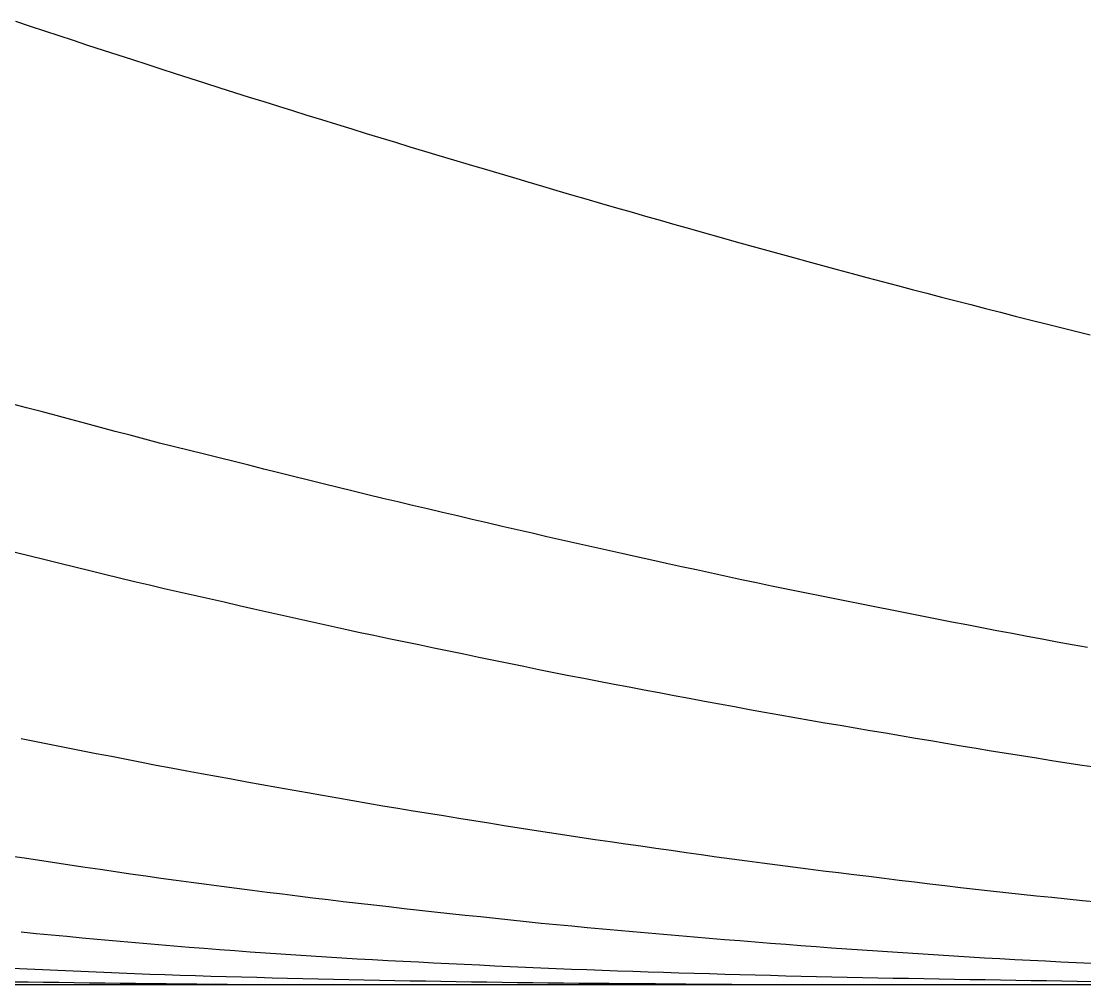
# Model space of a CAD drawing. Extents: x -4 to 218, y -16 to 16.
# Drawn here: x 51.57 to 58.51, y -15.92 to -9.63 of the extents above; entities that cross this region are included whole.
import ezdxf

# ---------------------------------------------------------------- set-up
doc = ezdxf.new("R2010")
doc.units = 0
doc.header["$MEASUREMENT"] = 0
doc.layers.add('Waterlines', color=7, linetype='Continuous')

msp = doc.modelspace()

# ---------------------------------------------------------------- linework, layer by layer
at = {"layer": 'Waterlines', "color": 135}
for points in [[(51.53348, -9.62925), (51.62794, -9.66059), (51.72182, -9.69166), (51.81552, -9.7226), (51.90914, -9.75344), (52.00362, -9.78448), (52.10528, -9.81778), (52.20146, -9.84918), (52.29588, -9.87992), (52.3892, -9.9102), (52.48146, -9.94004), (52.57586, -9.97046), (52.67119, -10.00108), (52.76595, -10.03139), (52.86573, -10.06318), (52.96133, -10.09352), (53.05738, -10.12388), (53.15331, -10.15408), (53.24831, -10.18387), (53.34113, -10.21286), (53.43439, -10.24188), (53.52935, -10.27132), (53.62838, -10.3019), (53.72818, -10.3326), (53.82124, -10.36113), (53.91668, -10.3903), (54.01195, -10.41931), (54.10709, -10.44819), (54.20221, -10.47697), (54.29667, -10.50546), (54.39102, -10.53382), (54.49302, -10.56437), (54.59114, -10.59365), (54.68684, -10.62212), (54.78186, -10.65029), (54.87688, -10.67835), (54.97132, -10.70615), (55.06629, -10.73401), (55.16079, -10.76163), (55.25565, -10.78926), (55.3561, -10.81841), (55.45464, -10.84688), (55.55029, -10.87442), (55.64532, -10.90168), (55.74069, -10.92892), (55.83472, -10.95567), (55.93148, -10.98309), (56.02834, -11.01042), (56.12373, -11.03721), (56.21989, -11.06411), (56.32226, -11.09261), (56.41869, -11.11932), (56.51447, -11.14573), (56.60944, -11.1718), (56.70445, -11.19774), (56.79963, -11.22361), (56.89582, -11.24963), (56.99274, -11.27573), (57.08857, -11.3014), (57.18931, -11.32826), (57.28875, -11.35464), (57.38548, -11.38018), (57.48112, -11.40531), (57.57635, -11.43022), (57.67128, -11.45493), (57.76697, -11.47973), (57.8638, -11.5047), (57.96084, -11.52962), (58.0568, -11.55414), (58.16007, -11.58041), (58.25885, -11.60541), (58.35501, -11.62964), (58.4508, -11.65367), (58.54579, -11.67739)], [(58.52775, -13.71849), (58.42907, -13.70052), (58.33102, -13.68251), (58.23253, -13.66428), (58.13429, -13.64593), (58.03611, -13.62745), (57.93798, -13.60885), (57.83981, -13.59009), (57.74147, -13.57118), (57.64324, -13.55218), (57.54511, -13.53309), (57.44695, -13.5139), (57.34888, -13.49465), (57.25074, -13.4753), (57.15265, -13.45588), (57.05455, -13.43639), (56.9564, -13.4168), (56.85849, -13.39718), (56.76039, -13.37744), (56.66225, -13.35758), (56.56418, -13.33759), (56.46596, -13.31736), (56.36813, -13.29677), (56.27035, -13.27561), (56.17264, -13.25435), (56.07533, -13.23324), (55.97746, -13.21201), (55.87988, -13.19078), (55.78224, -13.16948), (55.68454, -13.14808), (55.5866, -13.12653), (55.48944, -13.10505), (55.39168, -13.08332), (55.29398, -13.06148), (55.19649, -13.03954), (55.09893, -13.01744), (55.00131, -12.99517), (54.9039, -12.97281), (54.80648, -12.95033), (54.70895, -12.92772), (54.6117, -12.90508), (54.51413, -12.88228), (54.41661, -12.85942), (54.31942, -12.83657), (54.22192, -12.8136), (54.12461, -12.79064), (54.02709, -12.76768), (53.92966, -12.74469), (53.83286, -12.72116), (53.73579, -12.69726), (53.63902, -12.67333), (53.54192, -12.64927), (53.44493, -12.62522), (53.34762, -12.60106), (53.25071, -12.57699), (53.15348, -12.55283), (53.05669, -12.52877), (52.95959, -12.50463), (52.86242, -12.48046), (52.76551, -12.45635), (52.66817, -12.43213), (52.571, -12.40795), (52.47366, -12.38373), (52.37737, -12.35851), (52.28071, -12.33271), (52.18444, -12.30703), (52.08776, -12.28123), (51.99113, -12.25546), (51.89462, -12.22972), (51.79762, -12.20385), (51.70133, -12.17817), (51.60452, -12.15236), (51.50789, -12.1266)], [(58.59203, -14.50277), (58.49329, -14.48785), (58.39437, -14.4727), (58.29547, -14.45736), (58.19669, -14.44185), (58.09789, -14.42616), (57.99904, -14.41026), (57.90057, -14.39426), (57.8019, -14.37804), (57.70317, -14.36166), (57.60443, -14.34514), (57.50567, -14.3285), (57.40728, -14.31184), (57.30844, -14.29503), (57.20993, -14.27824), (57.11143, -14.26146), (57.01282, -14.24474), (56.91413, -14.22817), (56.81523, -14.21164), (56.71684, -14.19495), (56.61834, -14.17781), (56.51986, -14.16029), (56.42151, -14.14249), (56.32343, -14.12453), (56.22491, -14.10637), (56.12664, -14.08815), (56.02827, -14.06983), (55.9301, -14.05149), (55.83173, -14.03306), (55.73359, -14.01462), (55.63526, -13.9961), (55.53694, -13.97753), (55.43876, -13.95894), (55.34033, -13.94025), (55.24218, -13.92154), (55.14369, -13.90265), (55.04526, -13.88332), (54.94762, -13.86321), (54.84971, -13.84303), (54.75198, -13.82292), (54.65396, -13.80275), (54.55617, -13.78262), (54.45813, -13.76242), (54.36014, -13.74221), (54.26229, -13.72199), (54.16432, -13.70171), (54.06647, -13.6814), (53.96843, -13.66099), (53.87052, -13.64049), (53.77249, -13.61981), (53.67469, -13.5989), (53.57676, -13.57752), (53.4793, -13.55574), (53.3817, -13.53364), (53.28423, -13.51155), (53.18665, -13.48949), (53.08932, -13.4675), (52.99189, -13.44546), (52.89417, -13.42333), (52.79672, -13.4012), (52.69923, -13.37898), (52.60173, -13.35665), (52.50431, -13.3342), (52.40661, -13.31146), (52.30928, -13.28851), (52.21195, -13.26523), (52.11491, -13.24173), (52.01784, -13.21801), (51.92062, -13.19419), (51.82348, -13.17041), (51.72654, -13.1467), (51.6296, -13.12298), (51.53198, -13.09907)], [(58.59353, -15.38194), (58.49612, -15.37205), (58.39672, -15.36189), (58.29541, -15.35147), (58.19534, -15.34111), (58.09539, -15.33068), (57.9959, -15.3202), (57.89674, -15.30964), (57.79697, -15.29873), (57.69917, -15.28705), (57.5982, -15.27478), (57.49961, -15.26287), (57.39996, -15.25083), (57.30054, -15.23879), (57.20097, -15.22668), (57.10223, -15.21462), (57.00357, -15.2025), (56.90267, -15.19003), (56.80365, -15.1777), (56.70507, -15.16531), (56.60573, -15.15269), (56.50523, -15.13975), (56.40664, -15.12684), (56.30666, -15.1135), (56.20712, -15.09998), (56.10816, -15.0863), (56.00852, -15.0723), (55.90975, -15.05823), (55.81157, -15.04413), (55.71184, -15.02979), (55.61297, -15.0157), (55.51406, -15.00171), (55.41437, -14.98754), (55.31513, -14.9732), (55.2159, -14.95855), (55.1171, -14.94361), (55.01819, -14.92838), (54.91865, -14.91284), (54.82034, -14.89735), (54.72167, -14.8817), (54.62203, -14.8658), (54.52427, -14.85013), (54.42562, -14.83427), (54.3269, -14.81836), (54.22786, -14.80237), (54.12748, -14.78617), (54.02851, -14.77015), (53.92958, -14.75382), (53.83141, -14.73716), (53.73438, -14.72032), (53.63574, -14.70297), (53.53728, -14.68553), (53.43802, -14.66784), (53.33849, -14.65004), (53.2389, -14.63217), (53.14073, -14.61451), (53.0422, -14.59674), (52.94358, -14.57893), (52.8449, -14.56106), (52.74725, -14.54329), (52.65016, -14.52544), (52.5489, -14.50654), (52.45068, -14.4879), (52.35465, -14.46938), (52.2568, -14.45031), (52.15868, -14.43104), (52.06047, -14.41164), (51.96222, -14.39215), (51.86419, -14.37265), (51.76605, -14.3531), (51.66786, -14.33352), (51.56941, -14.31386)], [(58.55476, -15.78265), (58.45496, -15.77759), (58.35509, -15.77244), (58.25521, -15.76721), (58.15506, -15.76197), (58.05527, -15.7568), (57.9555, -15.75156), (57.85587, -15.7461), (57.75598, -15.74032), (57.65615, -15.73428), (57.55665, -15.72807), (57.45675, -15.72167), (57.35676, -15.71512), (57.25694, -15.70844), (57.15755, -15.70165), (57.0575, -15.6947), (56.95777, -15.68763), (56.8582, -15.68045), (56.75845, -15.67313), (56.65873, -15.66567), (56.55901, -15.65807), (56.45933, -15.65032), (56.35963, -15.64242), (56.25987, -15.63438), (56.16015, -15.6262), (56.06067, -15.61793), (55.9609, -15.60952), (55.86133, -15.60102), (55.76152, -15.59239), (55.66168, -15.58366), (55.56221, -15.57487), (55.4627, -15.56597), (55.36304, -15.55696), (55.26329, -15.54782), (55.16362, -15.53856), (55.06384, -15.52911), (54.96449, -15.51937), (54.86509, -15.50922), (54.76533, -15.4988), (54.6663, -15.48837), (54.56662, -15.47779), (54.46749, -15.46719), (54.36803, -15.45646), (54.26844, -15.44563), (54.16917, -15.43473), (54.06973, -15.42369), (53.97021, -15.41251), (53.87126, -15.40125), (53.77161, -15.38973), (53.67237, -15.37807), (53.57266, -15.36616), (53.47376, -15.35418), (53.37442, -15.34198), (53.2752, -15.32965), (53.1758, -15.31718), (53.07673, -15.30463), (52.97742, -15.29198), (52.87796, -15.27927), (52.77895, -15.26653), (52.67987, -15.25353), (52.58053, -15.2401), (52.48188, -15.22635), (52.38261, -15.21219), (52.28362, -15.19783), (52.18491, -15.18337), (52.08601, -15.16876), (51.98708, -15.15407), (51.8881, -15.13929), (51.78916, -15.12447), (51.69045, -15.10963), (51.59137, -15.0947), (51.49236, -15.07975)], [(58.56081, -15.9003), (58.4608, -15.89878), (58.36105, -15.89724), (58.26083, -15.89568), (58.16098, -15.8941), (58.06097, -15.89251), (57.96074, -15.89088), (57.86076, -15.88924), (57.76059, -15.88756), (57.66094, -15.88586), (57.56083, -15.88411), (57.46078, -15.88233), (57.36098, -15.8805), (57.26092, -15.87861), (57.16096, -15.87667), (57.06086, -15.87465), (56.96093, -15.87257), (56.86072, -15.8704), (56.76077, -15.86816), (56.66097, -15.86583), (56.56094, -15.86341), (56.46091, -15.8609), (56.36077, -15.8583), (56.26074, -15.8556), (56.16106, -15.85283), (56.06086, -15.84995), (55.96085, -15.84698), (55.86114, -15.84395), (55.76099, -15.84081), (55.66104, -15.83758), (55.56111, -15.83427), (55.46118, -15.83086), (55.36127, -15.82734), (55.26116, -15.8237), (55.16133, -15.81995), (55.06113, -15.81602), (54.96131, -15.81194), (54.86108, -15.80762), (54.76139, -15.80312), (54.66142, -15.7984), (54.56168, -15.79353), (54.46191, -15.78856), (54.36183, -15.78357), (54.26172, -15.77864), (54.16203, -15.77373), (54.06216, -15.76872), (53.96246, -15.76354), (53.86254, -15.75811), (53.76272, -15.75244), (53.66287, -15.74651), (53.56324, -15.74035), (53.46336, -15.73397), (53.36342, -15.7274), (53.26354, -15.72066), (53.16403, -15.71377), (53.06407, -15.70668), (52.96434, -15.69943), (52.86462, -15.69201), (52.76497, -15.68442), (52.66545, -15.67665), (52.56561, -15.66864), (52.46607, -15.66043), (52.36624, -15.65194), (52.26641, -15.6432), (52.16694, -15.63425), (52.06709, -15.62505), (51.96773, -15.6157), (51.86797, -15.60616), (51.76841, -15.59652), (51.66896, -15.58682), (51.56927, -15.57712)], [(58.60864, -15.92031), (58.50872, -15.92031), (58.40864, -15.92031), (58.30848, -15.92031), (58.20864, -15.92031), (58.1087, -15.92031), (58.00867, -15.92031), (57.90864, -15.92031), (57.8087, -15.92031), (57.70865, -15.92031), (57.60869, -15.92031), (57.5084, -15.92031), (57.40853, -15.92031), (57.30866, -15.92031), (57.20866, -15.92031), (57.1085, -15.92031), (57.00857, -15.92031), (56.9083, -15.92031), (56.80854, -15.92031), (56.70854, -15.92031), (56.60824, -15.92031), (56.50843, -15.92031), (56.408, -15.92031), (56.30803, -15.92031), (56.29108, -15.92031), (56.20857, -15.91962), (56.10815, -15.91877), (56.00849, -15.91794), (55.90845, -15.9171), (55.80851, -15.91625), (55.70871, -15.91541), (55.60828, -15.91456), (55.5085, -15.91372), (55.4082, -15.91286), (55.3082, -15.912), (55.20821, -15.91113), (55.10825, -15.91024), (55.00783, -15.90929), (54.90805, -15.90812), (54.80806, -15.90681), (54.70827, -15.90545), (54.60843, -15.90403), (54.50843, -15.90258), (54.40844, -15.90107), (54.30841, -15.89952), (54.20852, -15.89791), (54.10849, -15.89625), (54.00853, -15.89451), (53.90823, -15.8927), (53.80852, -15.8908), (53.7084, -15.88878), (53.60828, -15.88663), (53.50848, -15.88436), (53.40813, -15.88196), (53.30849, -15.87945), (53.20835, -15.87682), (53.10847, -15.87409), (53.00845, -15.87127), (52.90843, -15.8684), (52.80822, -15.86549), (52.70828, -15.86249), (52.6085, -15.85934), (52.50865, -15.85598), (52.40869, -15.85241), (52.3087, -15.84867), (52.20893, -15.84479), (52.10901, -15.84076), (52.0092, -15.83658), (51.90951, -15.83226), (51.80933, -15.82778), (51.70945, -15.82315), (51.60946, -15.81836), (51.50972, -15.81342)], [(58.57795, -15.92031), (58.47791, -15.92031), (58.37803, -15.92031), (58.27805, -15.92031), (58.17796, -15.92031), (58.07792, -15.92031), (57.97799, -15.92031), (57.87797, -15.92031), (57.778, -15.92031), (57.67792, -15.92031), (57.57788, -15.92031), (57.47782, -15.92031), (57.37772, -15.92031), (57.27797, -15.92031), (57.17781, -15.92031), (57.0778, -15.92031), (56.97765, -15.92031), (56.8775, -15.92031), (56.77721, -15.92031), (56.6771, -15.92031), (56.57754, -15.92031), (56.47684, -15.92031), (56.3772, -15.92031), (56.27742, -15.92031), (56.17751, -15.92031), (56.07758, -15.92031), (55.97754, -15.92031), (55.87729, -15.92031), (55.77747, -15.92031), (55.6774, -15.92031), (55.57753, -15.92031), (55.47729, -15.92031), (55.37726, -15.92031), (55.27728, -15.92031), (55.1771, -15.92031), (55.07727, -15.92031), (54.97716, -15.92031), (54.87722, -15.92031), (54.77737, -15.92031), (54.67714, -15.92031), (54.57698, -15.92031), (54.4769, -15.92031), (54.37677, -15.92031), (54.27721, -15.92031), (54.17705, -15.92031), (54.07686, -15.92031), (53.97667, -15.92031), (53.87662, -15.92031), (53.77676, -15.92031), (53.67666, -15.92031), (53.57681, -15.92031), (53.47681, -15.92031), (53.37685, -15.92031), (53.2767, -15.92031), (53.17689, -15.92031), (53.07661, -15.92031), (52.97676, -15.92031), (52.87676, -15.92031), (52.77665, -15.92031), (52.67662, -15.92031), (52.57651, -15.92031), (52.4766, -15.92031), (52.3766, -15.92031), (52.27662, -15.92031), (52.17638, -15.92031), (52.07636, -15.92031), (51.97631, -15.92031), (51.87655, -15.92031), (51.77636, -15.92031), (51.67628, -15.92031), (51.57631, -15.92031), (51.47646, -15.92031)], [(58.58102, -15.92031), (58.48108, -15.92031), (58.38202, -15.92031), (58.28122, -15.92031), (58.18082, -15.92031), (58.08074, -15.92031), (57.98119, -15.92031), (57.88107, -15.92031), (57.78074, -15.92031), (57.68112, -15.92031), (57.58102, -15.92031), (57.48071, -15.92031), (57.38042, -15.92031), (57.28027, -15.92031), (57.18073, -15.92031), (57.08045, -15.92031), (56.98062, -15.92031), (56.8812, -15.92031), (56.78072, -15.92031), (56.68012, -15.92031), (56.58072, -15.92031), (56.48061, -15.92031), (56.38045, -15.92031), (56.27975, -15.92031), (56.18006, -15.92031), (56.08061, -15.92031), (55.98018, -15.92031), (55.8798, -15.92031), (55.77978, -15.92031), (55.68023, -15.92031), (55.57991, -15.92031), (55.47943, -15.92031), (55.38004, -15.92031), (55.27993, -15.92031), (55.17939, -15.92031), (55.07983, -15.92031), (54.97969, -15.92031), (54.87968, -15.92031), (54.77929, -15.92031), (54.67926, -15.92031), (54.57998, -15.92031), (54.47947, -15.92031), (54.37888, -15.92031), (54.27972, -15.92031), (54.17994, -15.92031), (54.0793, -15.92031), (53.97825, -15.92031), (53.879, -15.92031), (53.77968, -15.92031), (53.67885, -15.92031), (53.579, -15.92031), (53.47903, -15.92031), (53.37912, -15.92031), (53.27867, -15.92031), (53.17832, -15.92031), (53.07913, -15.92031), (52.97884, -15.92031), (52.87844, -15.92031), (52.7793, -15.92031), (52.67905, -15.92031), (52.57856, -15.92031), (52.4781, -15.92031), (52.37859, -15.92031), (52.27898, -15.92031), (52.17809, -15.92031), (52.07811, -15.92031), (51.97829, -15.92031), (51.87849, -15.92031), (51.77817, -15.92031), (51.67709, -15.92031), (51.57843, -15.92031), (51.47829, -15.92031)], [(58.60249, -15.92031), (58.50281, -15.92031), (58.40261, -15.92031), (58.30224, -15.92031), (58.20213, -15.92031), (58.10179, -15.92031), (58.00235, -15.92031), (57.90214, -15.92031), (57.80195, -15.92031), (57.70189, -15.92031), (57.60139, -15.92031), (57.5017, -15.92031), (57.40176, -15.92031), (57.30116, -15.92031), (57.20144, -15.92031), (57.1011, -15.92031), (57.00131, -15.92031), (56.90155, -15.92031), (56.80096, -15.92031), (56.70114, -15.92031), (56.60069, -15.92031), (56.50102, -15.92031), (56.40081, -15.92031), (56.3005, -15.92031), (56.20054, -15.92031), (56.10014, -15.92031), (56.00068, -15.92031), (55.90032, -15.92031), (55.79989, -15.92031), (55.70012, -15.92031), (55.59995, -15.92031), (55.50025, -15.92031), (55.40012, -15.92031), (55.29952, -15.92031), (55.19944, -15.92031), (55.09928, -15.92031), (55.0003, -15.92031), (54.89926, -15.92031), (54.79929, -15.92031), (54.6989, -15.92031), (54.59912, -15.92031), (54.49957, -15.92031), (54.39887, -15.92031), (54.29861, -15.92031), (54.1979, -15.92031), (54.09875, -15.92031), (53.99891, -15.92031), (53.8985, -15.92031), (53.79847, -15.92031), (53.69774, -15.92031), (53.59832, -15.92031), (53.49839, -15.92031), (53.39853, -15.92031), (53.29784, -15.92031), (53.19744, -15.92031), (53.09818, -15.92031), (52.99775, -15.92031), (52.89788, -15.92031), (52.79742, -15.92031), (52.69756, -15.92031), (52.59814, -15.92031), (52.49722, -15.92031), (52.39754, -15.92031), (52.29714, -15.92031), (52.19701, -15.92031), (52.09721, -15.92031), (51.99689, -15.92031), (51.89692, -15.92031), (51.79667, -15.92031), (51.6965, -15.92031), (51.59688, -15.92031), (51.49632, -15.92031)], [(58.60179, -15.92031), (58.50124, -15.92031), (58.4016, -15.92031), (58.30103, -15.92031), (58.20145, -15.92031), (58.10155, -15.92031), (58.00134, -15.92031), (57.9011, -15.92031), (57.8013, -15.92031), (57.7013, -15.92031), (57.6012, -15.92031), (57.50105, -15.92031), (57.40142, -15.92031), (57.30146, -15.92031), (57.20156, -15.92031), (57.10125, -15.92031), (57.0013, -15.92031), (56.90152, -15.92031), (56.80133, -15.92031), (56.70153, -15.92031), (56.60142, -15.92031), (56.50168, -15.92031), (56.40139, -15.92031), (56.30149, -15.92031), (56.2017, -15.92031), (56.10149, -15.92031), (56.00137, -15.92031), (55.90135, -15.92031), (55.80151, -15.92031), (55.70148, -15.92031), (55.60122, -15.92031), (55.50162, -15.92031), (55.4015, -15.92031), (55.30139, -15.92031), (55.20124, -15.92031), (55.10101, -15.92031), (55.00123, -15.92031), (54.90081, -15.92031), (54.80125, -15.92031), (54.70103, -15.92031), (54.60108, -15.92031), (54.5013, -15.92031), (54.40072, -15.92031), (54.30112, -15.92031), (54.20096, -15.92031), (54.1012, -15.92031), (54.00099, -15.92031), (53.90121, -15.92031), (53.80144, -15.92031), (53.70113, -15.92031), (53.60127, -15.92031), (53.50126, -15.92031), (53.4014, -15.92031), (53.30135, -15.92031), (53.20135, -15.92031), (53.10105, -15.92031), (53.00112, -15.92031), (52.90124, -15.92031), (52.80095, -15.92031), (52.7009, -15.92031), (52.60119, -15.92031), (52.50143, -15.92031), (52.40146, -15.92031), (52.30133, -15.92031), (52.20131, -15.92031), (52.10101, -15.92031), (52.00118, -15.92031), (51.90113, -15.92031), (51.80122, -15.92031), (51.70125, -15.92031), (51.60126, -15.92031), (51.50117, -15.92031)], [(58.61052, -15.92031), (58.51052, -15.92031), (58.41076, -15.92031), (58.3106, -15.92031), (58.21027, -15.92031), (58.11045, -15.92031), (58.01055, -15.92031), (57.9104, -15.92031), (57.81028, -15.92031), (57.71031, -15.92031), (57.61071, -15.92031), (57.51006, -15.92031), (57.41013, -15.92031), (57.31019, -15.92031), (57.21001, -15.92031), (57.11, -15.92031), (57.00956, -15.92031), (56.90995, -15.92031), (56.81025, -15.92031), (56.71, -15.92031), (56.60983, -15.92031), (56.50967, -15.92031), (56.40969, -15.92031), (56.30964, -15.92031), (56.20984, -15.92031), (56.10958, -15.92031), (56.00964, -15.92031), (55.90953, -15.92031), (55.80942, -15.92031), (55.70959, -15.92031), (55.60962, -15.92031), (55.50926, -15.92031), (55.40933, -15.92031), (55.30937, -15.92031), (55.2093, -15.92031), (55.10937, -15.92031), (55.00948, -15.92031), (54.90943, -15.92031), (54.80924, -15.92031), (54.70944, -15.92031), (54.60905, -15.92031), (54.50924, -15.92031), (54.40926, -15.92031), (54.30908, -15.92031), (54.20907, -15.92031), (54.1091, -15.92031), (54.00872, -15.92031), (53.90865, -15.92031), (53.8084, -15.92031), (53.70813, -15.92031), (53.60856, -15.92031), (53.50878, -15.92031), (53.40847, -15.92031), (53.30891, -15.92031), (53.20845, -15.92031), (53.10864, -15.92031), (53.00896, -15.92031), (52.90854, -15.92031), (52.80823, -15.92031), (52.70833, -15.92031), (52.60841, -15.92031), (52.5083, -15.92031), (52.40826, -15.92031), (52.30818, -15.92031), (52.20816, -15.92031), (52.10824, -15.92031), (52.00829, -15.92031), (51.90812, -15.92031), (51.8079, -15.92031), (51.70796, -15.92031), (51.6079, -15.92031), (51.50804, -15.92031)], [(58.51126, -15.92031), (58.4109, -15.92031), (58.31146, -15.92031), (58.21104, -15.92031), (58.11101, -15.92031), (58.01114, -15.92031), (57.91087, -15.92031), (57.8113, -15.92031), (57.71069, -15.92031), (57.6109, -15.92031), (57.51089, -15.92031), (57.41126, -15.92031), (57.31094, -15.92031), (57.21075, -15.92031), (57.11129, -15.92031), (57.0111, -15.92031), (56.9108, -15.92031), (56.8109, -15.92031), (56.7112, -15.92031), (56.61121, -15.92031), (56.51073, -15.92031), (56.41133, -15.92031), (56.31109, -15.92031), (56.21086, -15.92031), (56.11109, -15.92031), (56.01086, -15.92031), (55.91122, -15.92031), (55.81083, -15.92031), (55.71084, -15.92031), (55.61126, -15.92031), (55.51102, -15.92031), (55.41087, -15.92031), (55.31035, -15.92031), (55.21097, -15.92031), (55.11113, -15.92031), (55.01067, -15.92031), (54.9109, -15.92031), (54.81125, -15.92031), (54.71101, -15.92031), (54.61032, -15.92031), (54.51085, -15.92031), (54.41133, -15.92031), (54.31058, -15.92031), (54.21096, -15.92031), (54.11066, -15.92031), (54.0111, -15.92031), (53.91055, -15.92031), (53.81086, -15.92031), (53.71162, -15.92031), (53.61116, -15.92031), (53.51085, -15.92031), (53.41034, -15.92031), (53.31104, -15.92031), (53.21086, -15.92031), (53.11055, -15.92031), (53.0112, -15.92031), (52.91103, -15.92031), (52.81078, -15.92031), (52.71013, -15.92031), (52.61085, -15.92031), (52.51129, -15.92031), (52.41074, -15.92031), (52.31091, -15.92031), (52.21121, -15.92031), (52.11099, -15.92031), (52.01037, -15.92031), (51.91059, -15.92031), (51.81148, -15.92031), (51.7107, -15.92031), (51.61089, -15.92031), (51.51056, -15.92031)], [(58.51861, -15.92031), (58.41845, -15.92031), (58.31821, -15.92031), (58.21815, -15.92031), (58.11801, -15.92031), (58.01773, -15.92031), (57.9177, -15.92031), (57.81782, -15.92031), (57.71788, -15.92031), (57.61806, -15.92031), (57.51788, -15.92031), (57.41759, -15.92031), (57.31769, -15.92031), (57.21795, -15.92031), (57.11794, -15.92031), (57.01755, -15.92031), (56.91754, -15.92031), (56.81762, -15.92031), (56.71725, -15.92031), (56.61726, -15.92031), (56.51731, -15.92031), (56.41695, -15.92031), (56.31713, -15.92031), (56.21695, -15.92031), (56.11689, -15.92031), (56.01678, -15.92031), (55.91685, -15.92031), (55.8166, -15.92031), (55.71658, -15.92031), (55.61646, -15.92031), (55.5164, -15.92031), (55.416, -15.92031), (55.31638, -15.92031), (55.21632, -15.92031), (55.11607, -15.92031), (55.01625, -15.92031), (54.91585, -15.92031), (54.81602, -15.92031), (54.71576, -15.92031), (54.61584, -15.92031), (54.51579, -15.92031), (54.4157, -15.92031), (54.31582, -15.92031), (54.21545, -15.92031), (54.1155, -15.92031), (54.01535, -15.92031), (53.91543, -15.92031), (53.81536, -15.92031), (53.71522, -15.92031), (53.61531, -15.92031), (53.51496, -15.92031), (53.41489, -15.92031), (53.31505, -15.92031), (53.21465, -15.92031), (53.11488, -15.92031), (53.01458, -15.92031), (52.91463, -15.92031), (52.81446, -15.92031), (52.7145, -15.92031), (52.61463, -15.92031), (52.51429, -15.92031), (52.41445, -15.92031), (52.3141, -15.92031), (52.21424, -15.92031), (52.11414, -15.92031), (52.01367, -15.92031), (51.91405, -15.92031), (51.81377, -15.92031), (51.71366, -15.92031), (51.6137, -15.92031), (51.51307, -15.92031)], [(58.51712, -15.92031), (58.41701, -15.92031), (58.31707, -15.92031), (58.21709, -15.92031), (58.11715, -15.92031), (58.01688, -15.92031), (57.91709, -15.92031), (57.81719, -15.92031), (57.71692, -15.92031), (57.61677, -15.92031), (57.51704, -15.92031), (57.4171, -15.92031), (57.31693, -15.92031), (57.21674, -15.92031), (57.11699, -15.92031), (57.01699, -15.92031), (56.91698, -15.92031), (56.81688, -15.92031), (56.71701, -15.92031), (56.61679, -15.92031), (56.51693, -15.92031), (56.41665, -15.92031), (56.317, -15.92031), (56.21677, -15.92031), (56.11706, -15.92031), (56.01679, -15.92031), (55.91692, -15.92031), (55.81693, -15.92031), (55.71691, -15.92031), (55.61672, -15.92031), (55.51698, -15.92031), (55.41684, -15.92031), (55.31691, -15.92031), (55.2168, -15.92031), (55.11711, -15.92031), (55.01702, -15.92031), (54.91675, -15.92031), (54.81696, -15.92031), (54.71672, -15.92031), (54.61686, -15.92031), (54.51644, -15.92031), (54.41698, -15.92031), (54.31663, -15.92031), (54.2167, -15.92031), (54.11665, -15.92031), (54.01686, -15.92031), (53.91654, -15.92031), (53.81679, -15.92031), (53.71658, -15.92031), (53.6163, -15.92031), (53.51647, -15.92031), (53.41648, -15.92031), (53.31645, -15.92031), (53.21651, -15.92031), (53.11633, -15.92031), (53.06424, -15.92031), (53.01673, -15.91983), (52.91674, -15.91881), (52.8168, -15.91779), (52.7168, -15.91677), (52.61684, -15.91573), (52.51655, -15.91467), (52.41664, -15.91359), (52.31666, -15.9125), (52.21679, -15.91138), (52.11661, -15.91022), (52.01662, -15.90904), (51.91664, -15.90781), (51.81643, -15.90654), (51.7166, -15.90523), (51.61669, -15.90386), (51.51663, -15.90243)], [(58.52357, -15.92031), (58.42378, -15.92031), (58.32363, -15.92031), (58.22383, -15.92031), (58.12373, -15.92031), (58.02372, -15.92031), (57.92374, -15.92031), (57.82368, -15.92031), (57.72348, -15.92031), (57.62357, -15.92031), (57.52371, -15.92031), (57.42361, -15.92031), (57.32364, -15.92031), (57.22361, -15.92031), (57.12368, -15.92031), (57.02372, -15.92031), (56.92362, -15.92031), (56.82352, -15.92031), (56.72338, -15.92031), (56.62354, -15.92031), (56.52348, -15.92031), (56.42357, -15.92031), (56.32348, -15.92031), (56.22368, -15.92031), (56.12359, -15.92031), (56.02328, -15.92031), (55.92347, -15.92031), (55.82343, -15.92031), (55.72352, -15.92031), (55.62344, -15.92031), (55.52356, -15.92031), (55.42368, -15.92031), (55.32359, -15.92031), (55.22343, -15.92031), (55.1233, -15.92031), (55.0234, -15.92031), (54.92342, -15.92031), (54.82362, -15.92031), (54.72341, -15.92031), (54.62333, -15.92031), (54.52343, -15.92031), (54.42328, -15.92031), (54.32349, -15.92031), (54.22345, -15.92031), (54.12313, -15.92031), (54.02347, -15.92031), (53.92345, -15.92031), (53.82308, -15.92031), (53.7235, -15.92031), (53.62334, -15.92031), (53.52333, -15.92031), (53.42351, -15.92031), (53.32318, -15.92031), (53.22346, -15.92031), (53.12321, -15.92031), (53.02323, -15.92031), (52.92346, -15.92031), (52.82335, -15.92031), (52.72341, -15.92031), (52.62344, -15.92031), (52.52304, -15.92031), (52.42343, -15.92031), (52.32346, -15.92031), (52.22346, -15.92031), (52.12332, -15.92031), (52.02331, -15.92031), (51.92345, -15.92031), (51.82352, -15.92031), (51.72301, -15.92031), (51.62336, -15.92031), (51.52318, -15.92031)], [(58.52571, -15.92031), (58.42569, -15.92031), (58.32572, -15.92031), (58.22539, -15.92031), (58.12535, -15.92031), (58.02575, -15.92031), (57.92526, -15.92031), (57.82504, -15.92031), (57.72545, -15.92031), (57.62578, -15.92031), (57.52536, -15.92031), (57.42473, -15.92031), (57.32535, -15.92031), (57.22544, -15.92031), (57.12519, -15.92031), (57.02563, -15.92031), (56.9254, -15.92031), (56.82524, -15.92031), (56.72511, -15.92031), (56.62489, -15.92031), (56.52548, -15.92031), (56.4249, -15.92031), (56.32515, -15.92031), (56.22591, -15.92031), (56.12518, -15.92031), (56.02473, -15.92031), (55.92508, -15.92031), (55.82524, -15.92031), (55.72513, -15.92031), (55.62451, -15.92031), (55.525, -15.92031), (55.42551, -15.92031), (55.32462, -15.92031), (55.22478, -15.92031), (55.12469, -15.92031), (55.02506, -15.92031), (54.92458, -15.92031), (54.82438, -15.92031), (54.72498, -15.92031), (54.62487, -15.92031), (54.52462, -15.92031), (54.42571, -15.92031), (54.32502, -15.92031), (54.22444, -15.92031), (54.12431, -15.92031), (54.02477, -15.92031), (53.92479, -15.92031), (53.82424, -15.92031), (53.72446, -15.92031), (53.62477, -15.92031), (53.52457, -15.92031), (53.42435, -15.92031), (53.3238, -15.92031), (53.22483, -15.92031), (53.12455, -15.92031), (53.02423, -15.92031), (52.92508, -15.92031), (52.82459, -15.92031), (52.72408, -15.92031), (52.62487, -15.92031), (52.52473, -15.92031), (52.42442, -15.92031), (52.32351, -15.92031), (52.22423, -15.92031), (52.12493, -15.92031), (52.02387, -15.92031), (51.92374, -15.92031), (51.82387, -15.92031), (51.72452, -15.92031), (51.62394, -15.92031), (51.52321, -15.92031)], [(58.54293, -15.92031), (58.44322, -15.92031), (58.34304, -15.92031), (58.24326, -15.92031), (58.14307, -15.92031), (58.04314, -15.92031), (57.94302, -15.92031), (57.84293, -15.92031), (57.74306, -15.92031), (57.64283, -15.92031), (57.54302, -15.92031), (57.44295, -15.92031), (57.34304, -15.92031), (57.24297, -15.92031), (57.14312, -15.92031), (57.04296, -15.92031), (56.94282, -15.92031), (56.84317, -15.92031), (56.74324, -15.92031), (56.64305, -15.92031), (56.54302, -15.92031), (56.44278, -15.92031), (56.34281, -15.92031), (56.24334, -15.92031), (56.1429, -15.92031), (56.04315, -15.92031), (55.94287, -15.92031), (55.84305, -15.92031), (55.74297, -15.92031), (55.64285, -15.92031), (55.54314, -15.92031), (55.44323, -15.92031), (55.34302, -15.92031), (55.243, -15.92031), (55.143, -15.92031), (55.04311, -15.92031), (54.94311, -15.92031), (54.84305, -15.92031), (54.74307, -15.92031), (54.6431, -15.92031), (54.54301, -15.92031), (54.44308, -15.92031), (54.34293, -15.92031), (54.2429, -15.92031), (54.14285, -15.92031), (54.04306, -15.92031), (53.9429, -15.92031), (53.84297, -15.92031), (53.74286, -15.92031), (53.64275, -15.92031), (53.54308, -15.92031), (53.44306, -15.92031), (53.34315, -15.92031), (53.24296, -15.92031), (53.14301, -15.92031), (53.04287, -15.92031), (52.94282, -15.92031), (52.84292, -15.92031), (52.74297, -15.92031), (52.64297, -15.92031), (52.54309, -15.92031), (52.4429, -15.92031), (52.34276, -15.92031), (52.24296, -15.92031), (52.14301, -15.92031), (52.04282, -15.92031), (51.94294, -15.92031), (51.8427, -15.92031), (51.74282, -15.92031), (51.64251, -15.92031), (51.54307, -15.92031)], [(58.56295, -15.92031), (58.46331, -15.92031), (58.36361, -15.92031), (58.26336, -15.92031), (58.16302, -15.92031), (58.06265, -15.92031), (57.96306, -15.92031), (57.86325, -15.92031), (57.76294, -15.92031), (57.66251, -15.92031), (57.56269, -15.92031), (57.46309, -15.92031), (57.36264, -15.92031), (57.26259, -15.92031), (57.16317, -15.92031), (57.06265, -15.92031), (56.96266, -15.92031), (56.86214, -15.92031), (56.76218, -15.92031), (56.66308, -15.92031), (56.56245, -15.92031), (56.46198, -15.92031), (56.36185, -15.92031), (56.26204, -15.92031), (56.16226, -15.92031), (56.06182, -15.92031), (55.96154, -15.92031), (55.86166, -15.92031), (55.7619, -15.92031), (55.66181, -15.92031), (55.56148, -15.92031), (55.4617, -15.92031), (55.36152, -15.92031), (55.26158, -15.92031), (55.16122, -15.92031), (55.06092, -15.92031), (54.96167, -15.92031), (54.86125, -15.92031), (54.76093, -15.92031), (54.66096, -15.92031), (54.56067, -15.92031), (54.461, -15.92031), (54.36088, -15.92031), (54.26047, -15.92031), (54.16076, -15.92031), (54.06075, -15.92031), (53.96089, -15.92031), (53.86024, -15.92031), (53.76028, -15.92031), (53.6607, -15.92031), (53.56064, -15.92031), (53.46017, -15.92031), (53.35943, -15.92031), (53.26032, -15.92031), (53.16032, -15.92031), (53.06018, -15.92031), (52.95991, -15.92031), (52.85917, -15.92031), (52.75998, -15.92031), (52.66006, -15.92031), (52.55939, -15.92031), (52.45985, -15.92031), (52.35944, -15.92031), (52.25988, -15.92031), (52.15921, -15.92031), (52.05925, -15.92031), (51.96005, -15.92031), (51.85949, -15.92031), (51.75916, -15.92031), (51.6587, -15.92031), (51.55875, -15.92031)], [(58.55923, -15.92031), (58.45948, -15.92031), (58.35945, -15.92031), (58.25949, -15.92031), (58.15945, -15.92031), (58.0596, -15.92031), (57.95937, -15.92031), (57.85945, -15.92031), (57.75944, -15.92031), (57.65957, -15.92031), (57.55949, -15.92031), (57.45948, -15.92031), (57.35958, -15.92031), (57.25953, -15.92031), (57.1594, -15.92031), (57.05933, -15.92031), (56.95955, -15.92031), (56.85939, -15.92031), (56.75927, -15.92031), (56.65935, -15.92031), (56.55964, -15.92031), (56.45934, -15.92031), (56.35938, -15.92031), (56.25927, -15.92031), (56.15946, -15.92031), (56.05943, -15.92031), (55.95946, -15.92031), (55.85935, -15.92031), (55.75953, -15.92031), (55.65945, -15.92031), (55.55947, -15.92031), (55.45934, -15.92031), (55.35927, -15.92031), (55.25942, -15.92031), (55.15913, -15.92031), (55.05937, -15.92031), (54.95938, -15.92031), (54.85948, -15.92031), (54.75945, -15.92031), (54.6595, -15.92031), (54.55906, -15.92031), (54.45935, -15.92031), (54.35929, -15.92031), (54.2593, -15.92031), (54.15935, -15.92031), (54.05952, -15.92031), (53.95936, -15.92031), (53.85925, -15.92031), (53.75924, -15.92031), (53.65915, -15.92031), (53.55916, -15.92031), (53.45934, -15.92031), (53.35921, -15.92031), (53.25922, -15.92031), (53.15945, -15.92031), (53.05935, -15.92031), (52.95927, -15.92031), (52.85912, -15.92031), (52.75948, -15.92031), (52.65931, -15.92031), (52.55945, -15.92031), (52.45918, -15.92031), (52.35912, -15.92031), (52.25927, -15.92031), (52.15937, -15.92031), (52.05925, -15.92031), (51.9592, -15.92031), (51.85926, -15.92031), (51.75915, -15.92031), (51.65915, -15.92031), (51.55906, -15.92031)], [(58.56408, -15.92031), (58.46366, -15.92031), (58.36389, -15.92031), (58.26419, -15.92031), (58.16372, -15.92031), (58.06371, -15.92031), (57.96328, -15.92031), (57.8638, -15.92031), (57.76364, -15.92031), (57.66338, -15.92031), (57.56344, -15.92031), (57.46306, -15.92031), (57.36355, -15.92031), (57.26322, -15.92031), (57.163, -15.92031), (57.06275, -15.92031), (56.963, -15.92031), (56.86322, -15.92031), (56.76289, -15.92031), (56.66275, -15.92031), (56.56215, -15.92031), (56.46261, -15.92031), (56.36261, -15.92031), (56.2625, -15.92031), (56.16262, -15.92031), (56.06219, -15.92031), (55.96242, -15.92031), (55.86221, -15.92031), (55.762, -15.92031), (55.66176, -15.92031), (55.56216, -15.92031), (55.46229, -15.92031), (55.36178, -15.92031), (55.26186, -15.92031), (55.16142, -15.92031), (55.06192, -15.92031), (54.96173, -15.92031), (54.86154, -15.92031), (54.76172, -15.92031), (54.66162, -15.92031), (54.56142, -15.92031), (54.46122, -15.92031), (54.36121, -15.92031), (54.26115, -15.92031), (54.16128, -15.92031), (54.0613, -15.92031), (53.96103, -15.92031), (53.86146, -15.92031), (53.76076, -15.92031), (53.66088, -15.92031), (53.56075, -15.92031), (53.46057, -15.92031), (53.36097, -15.92031), (53.26085, -15.92031), (53.16057, -15.92031), (53.06033, -15.92031), (52.96043, -15.92031), (52.85997, -15.92031), (52.76044, -15.92031), (52.66019, -15.92031), (52.56024, -15.92031), (52.4604, -15.92031), (52.36026, -15.92031), (52.26007, -15.92031), (52.15984, -15.92031), (52.05951, -15.92031), (51.9598, -15.92031), (51.85968, -15.92031), (51.75949, -15.92031), (51.65994, -15.92031), (51.55956, -15.92031)], [(58.56101, -15.92031), (58.46132, -15.92031), (58.36085, -15.92031), (58.26109, -15.92031), (58.16122, -15.92031), (58.06135, -15.92031), (57.9608, -15.92031), (57.86142, -15.92031), (57.76083, -15.92031), (57.661, -15.92031), (57.56093, -15.92031), (57.46123, -15.92031), (57.36104, -15.92031), (57.26101, -15.92031), (57.16079, -15.92031), (57.06087, -15.92031), (56.96137, -15.92031), (56.86098, -15.92031), (56.76087, -15.92031), (56.66061, -15.92031), (56.56089, -15.92031), (56.46075, -15.92031), (56.36123, -15.92031), (56.26111, -15.92031), (56.16117, -15.92031), (56.06074, -15.92031), (55.9609, -15.92031), (55.86169, -15.92031), (55.76126, -15.92031), (55.66069, -15.92031), (55.56038, -15.92031), (55.46093, -15.92031), (55.3611, -15.92031), (55.26109, -15.92031), (55.16095, -15.92031), (55.06098, -15.92031), (54.96095, -15.92031), (54.86105, -15.92031), (54.76169, -15.92031), (54.66116, -15.92031), (54.56106, -15.92031), (54.46042, -15.92031), (54.361, -15.92031), (54.26136, -15.92031), (54.16093, -15.92031), (54.06098, -15.92031), (53.96104, -15.92031), (53.86117, -15.92031), (53.7609, -15.92031), (53.66095, -15.92031), (53.56105, -15.92031), (53.46114, -15.92031), (53.36102, -15.92031), (53.26104, -15.92031), (53.16054, -15.92031), (53.06101, -15.92031), (52.96078, -15.92031), (52.86096, -15.92031), (52.76126, -15.92031), (52.66099, -15.92031), (52.56075, -15.92031), (52.46044, -15.92031), (52.36101, -15.92031), (52.26088, -15.92031), (52.16078, -15.92031), (52.06108, -15.92031), (51.96081, -15.92031), (51.86096, -15.92031), (51.76104, -15.92031), (51.66107, -15.92031), (51.56088, -15.92031)]]:
    msp.add_lwpolyline(points, dxfattribs=at)

doc.saveas('drawing.dxf')
